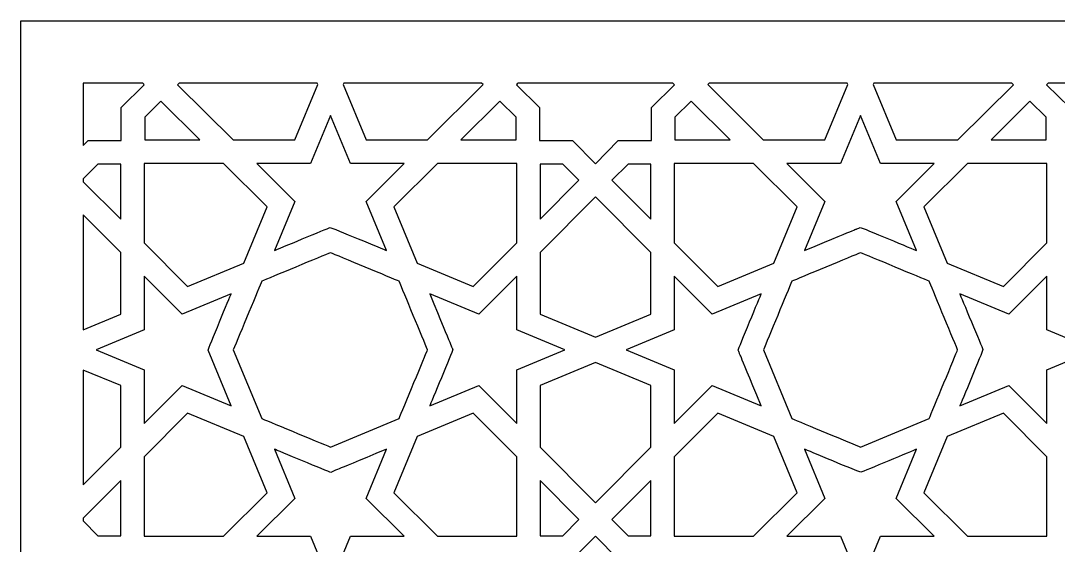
# Model space of a CAD drawing. Header units: millimetres. Extents: x -71 to 71, y -100 to 100.
# Drawn here: x -71.44 to -32.43, y 80.45 to 100.15 of the extents above; entities that cross this region are included whole.
import ezdxf

# ---------------------------------------------------------------- set-up
doc = ezdxf.new("R2010")
doc.units = ezdxf.units.MM
doc.header["$MEASUREMENT"] = 0
doc.layers.add('layer 1', color=7, linetype='Continuous')

msp = doc.modelspace()

# ---------------------------------------------------------------- linework, layer by layer
at = {"layer": 'layer 1', "color": 250}
for points, knots in [([(71.4703, 100.1536), (71.4703, 100.1536), (-71.4375, 100.1536), (-71.4375, 100.1536), (-71.4375, 100.1536), (-71.4375, 100.1536), (-71.4375, -99.8361), (-71.4375, -99.8361), (-71.4375, -99.8361), (-71.4375, -99.8361), (-47.8871, -99.8361), (-47.8871, -99.8361), (-47.8871, -99.8361), (-47.8871, -99.8361), (-47.8871, 29.4887), (-47.8871, 29.4887), (-47.8871, 29.4887), (-47.8871, 38.6786), (-43.8667, 47.1615), (-36.8563, 52.7622), (-36.8563, 52.7622), (-23.6283, 63.3317), (-10.5375, 62.4029), (0.0166, 75.0503), (0.0166, 75.0503), (10.5703, 62.4029), (23.6608, 63.3317), (36.8893, 52.7622), (36.8893, 52.7622), (43.8993, 47.1615), (47.9199, 38.6789), (47.9199, 29.4887), (47.9199, 29.4887), (47.9199, 29.4887), (47.9199, -99.8361), (47.9199, -99.8361), (47.9199, -99.8361), (47.9199, -99.8361), (71.4703, -99.8361), (71.4703, -99.8361), (71.4703, -99.8361), (71.4703, -99.8361), (71.4703, 100.1536), (71.4703, 100.1536)], [0, 0, 0, 0, 0.0833333, 0.0833333, 0.0833333, 0.0833333, 0.1666667, 0.1666667, 0.1666667, 0.1666667, 0.25, 0.25, 0.25, 0.25, 0.3333333, 0.3333333, 0.3333333, 0.3333333, 0.4166667, 0.4166667, 0.4166667, 0.4166667, 0.5, 0.5, 0.5, 0.5, 0.5833333, 0.5833333, 0.5833333, 0.5833333, 0.6666667, 0.6666667, 0.6666667, 0.6666667, 0.75, 0.75, 0.75, 0.75, 0.8333333, 0.8333333, 0.8333333, 0.8333333, 1, 1, 1, 1]), ([(-66.7924, 97.7505), (-66.7924, 97.7505), (-67.6581, 96.894), (-67.6581, 96.894), (-67.6581, 96.894), (-67.6581, 96.894), (-67.6581, 95.6504), (-67.6581, 95.6504), (-67.6581, 95.6504), (-67.6581, 95.6504), (-68.9004, 95.6504), (-68.9004, 95.6504), (-68.9004, 95.6504), (-68.9004, 95.6504), (-69.0857, 95.4634), (-69.0857, 95.4634), (-69.0857, 95.4634), (-69.0857, 95.4634), (-69.0857, 97.8122), (-69.0857, 97.8122), (-69.0857, 97.8122), (-69.0857, 97.8122), (-66.8521, 97.8122), (-66.8521, 97.8122), (-66.8521, 97.8122), (-66.8521, 97.8122), (-66.8146, 97.7755), (-66.8146, 97.7755), (-66.8146, 97.7755), (-66.8146, 97.7755), (-66.8167, 97.7745), (-66.8167, 97.7745), (-66.8167, 97.7745), (-66.8167, 97.7745), (-66.7924, 97.7505), (-66.7924, 97.7505)], [0, 0, 0, 0, 0.1, 0.1, 0.1, 0.1, 0.2, 0.2, 0.2, 0.2, 0.3, 0.3, 0.3, 0.3, 0.4, 0.4, 0.4, 0.4, 0.5, 0.5, 0.5, 0.5, 0.6, 0.6, 0.6, 0.6, 0.7, 0.7, 0.7, 0.7, 0.8, 0.8, 0.8, 0.8, 1, 1, 1, 1]), ([(-61.1334, 95.6733), (-61.1334, 95.6733), (-63.4509, 95.6733), (-63.4509, 95.6733), (-63.4509, 95.6733), (-63.4509, 95.6733), (-65.5405, 97.7523), (-65.5405, 97.7523), (-65.5405, 97.7523), (-65.5405, 97.7523), (-65.4797, 97.8122), (-65.4797, 97.8122), (-65.4797, 97.8122), (-65.4797, 97.8122), (-60.2966, 97.8122), (-60.2966, 97.8122), (-60.2966, 97.8122), (-60.2966, 97.8122), (-60.2719, 97.753), (-60.2719, 97.753), (-60.2719, 97.753), (-60.2719, 97.753), (-61.1334, 95.6733), (-61.1334, 95.6733)], [0, 0, 0, 0, 0.1428571, 0.1428571, 0.1428571, 0.1428571, 0.2857143, 0.2857143, 0.2857143, 0.2857143, 0.4285714, 0.4285714, 0.4285714, 0.4285714, 0.5714286, 0.5714286, 0.5714286, 0.5714286, 0.7142857, 0.7142857, 0.7142857, 0.7142857, 1, 1, 1, 1]), ([(-56.1394, 95.6733), (-56.1394, 95.6733), (-58.4568, 95.6733), (-58.4568, 95.6733), (-58.4568, 95.6733), (-58.4568, 95.6733), (-59.3171, 97.7526), (-59.3171, 97.7526), (-59.3171, 97.7526), (-59.3171, 97.7526), (-59.2924, 97.8122), (-59.2924, 97.8122), (-59.2924, 97.8122), (-59.2924, 97.8122), (-54.1096, 97.8122), (-54.1096, 97.8122), (-54.1096, 97.8122), (-54.1096, 97.8122), (-54.0495, 97.7526), (-54.0495, 97.7526), (-54.0495, 97.7526), (-54.0495, 97.7526), (-56.1394, 95.6733), (-56.1394, 95.6733)], [0, 0, 0, 0, 0.1428571, 0.1428571, 0.1428571, 0.1428571, 0.2857143, 0.2857143, 0.2857143, 0.2857143, 0.4285714, 0.4285714, 0.4285714, 0.4285714, 0.5714286, 0.5714286, 0.5714286, 0.5714286, 0.7142857, 0.7142857, 0.7142857, 0.7142857, 1, 1, 1, 1]), ([(-52.7724, 97.778), (-52.7724, 97.778), (-52.7381, 97.8122), (-52.7381, 97.8122), (-52.7381, 97.8122), (-52.7381, 97.8122), (-46.9214, 97.8122), (-46.9214, 97.8122), (-46.9214, 97.8122), (-46.9214, 97.8122), (-46.8847, 97.7759), (-46.8847, 97.7759), (-46.8847, 97.7759), (-46.8847, 97.7759), (-46.8873, 97.7745), (-46.8873, 97.7745), (-46.8873, 97.7745), (-46.8873, 97.7745), (-46.8629, 97.7505), (-46.8629, 97.7505), (-46.8629, 97.7505), (-46.8629, 97.7505), (-47.7284, 96.894), (-47.7284, 96.894), (-47.7284, 96.894), (-47.7284, 96.894), (-47.7284, 95.6504), (-47.7284, 95.6504), (-47.7284, 95.6504), (-47.7284, 95.6504), (-48.9711, 95.6504), (-48.9711, 95.6504), (-48.9711, 95.6504), (-48.9711, 95.6504), (-49.8297, 94.7822), (-49.8297, 94.7822), (-49.8297, 94.7822), (-49.8297, 94.7822), (-50.6885, 95.6504), (-50.6885, 95.6504), (-50.6885, 95.6504), (-50.6885, 95.6504), (-51.931, 95.6504), (-51.931, 95.6504), (-51.931, 95.6504), (-51.931, 95.6504), (-51.931, 96.894), (-51.931, 96.894), (-51.931, 96.894), (-51.931, 96.894), (-52.798, 97.7516), (-52.798, 97.7516), (-52.798, 97.7516), (-52.798, 97.7516), (-52.7722, 97.778), (-52.7722, 97.778), (-52.7722, 97.778), (-52.7722, 97.778), (-52.7724, 97.778), (-52.7724, 97.778)], [0, 0, 0, 0, 0.0625, 0.0625, 0.0625, 0.0625, 0.125, 0.125, 0.125, 0.125, 0.1875, 0.1875, 0.1875, 0.1875, 0.25, 0.25, 0.25, 0.25, 0.3125, 0.3125, 0.3125, 0.3125, 0.375, 0.375, 0.375, 0.375, 0.4375, 0.4375, 0.4375, 0.4375, 0.5, 0.5, 0.5, 0.5, 0.5625, 0.5625, 0.5625, 0.5625, 0.625, 0.625, 0.625, 0.625, 0.6875, 0.6875, 0.6875, 0.6875, 0.75, 0.75, 0.75, 0.75, 0.8125, 0.8125, 0.8125, 0.8125, 0.875, 0.875, 0.875, 0.875, 1, 1, 1, 1]), ([(-41.2025, 95.6733), (-41.2025, 95.6733), (-43.5201, 95.6733), (-43.5201, 95.6733), (-43.5201, 95.6733), (-43.5201, 95.6733), (-45.61, 97.7526), (-45.61, 97.7526), (-45.61, 97.7526), (-45.61, 97.7526), (-45.55, 97.8122), (-45.55, 97.8122), (-45.55, 97.8122), (-45.55, 97.8122), (-40.367, 97.8122), (-40.367, 97.8122), (-40.367, 97.8122), (-40.367, 97.8122), (-40.3422, 97.7526), (-40.3422, 97.7526), (-40.3422, 97.7526), (-40.3422, 97.7526), (-41.2025, 95.6733), (-41.2025, 95.6733)], [0, 0, 0, 0, 0.1428571, 0.1428571, 0.1428571, 0.1428571, 0.2857143, 0.2857143, 0.2857143, 0.2857143, 0.4285714, 0.4285714, 0.4285714, 0.4285714, 0.5714286, 0.5714286, 0.5714286, 0.5714286, 0.7142857, 0.7142857, 0.7142857, 0.7142857, 1, 1, 1, 1]), ([(-36.2087, 95.6733), (-36.2087, 95.6733), (-38.5261, 95.6733), (-38.5261, 95.6733), (-38.5261, 95.6733), (-38.5261, 95.6733), (-39.3876, 97.753), (-39.3876, 97.753), (-39.3876, 97.753), (-39.3876, 97.753), (-39.363, 97.8122), (-39.363, 97.8122), (-39.363, 97.8122), (-39.363, 97.8122), (-34.1799, 97.8122), (-34.1799, 97.8122), (-34.1799, 97.8122), (-34.1799, 97.8122), (-34.1189, 97.7523), (-34.1189, 97.7523), (-34.1189, 97.7523), (-34.1189, 97.7523), (-36.2087, 95.6733), (-36.2087, 95.6733)], [0, 0, 0, 0, 0.1428571, 0.1428571, 0.1428571, 0.1428571, 0.2857143, 0.2857143, 0.2857143, 0.2857143, 0.4285714, 0.4285714, 0.4285714, 0.4285714, 0.5714286, 0.5714286, 0.5714286, 0.5714286, 0.7142857, 0.7142857, 0.7142857, 0.7142857, 1, 1, 1, 1]), ([(-26.9321, 97.7505), (-26.9321, 97.7505), (-27.7978, 96.894), (-27.7978, 96.894), (-27.7978, 96.894), (-27.7978, 96.894), (-27.7978, 95.6504), (-27.7978, 95.6504), (-27.7978, 95.6504), (-27.7978, 95.6504), (-29.0414, 95.6504), (-29.0414, 95.6504), (-29.0414, 95.6504), (-29.0414, 95.6504), (-29.8997, 94.7826), (-29.8997, 94.7826), (-29.8997, 94.7826), (-29.8997, 94.7826), (-30.759, 95.6504), (-30.759, 95.6504), (-30.759, 95.6504), (-30.759, 95.6504), (-32.0015, 95.6504), (-32.0015, 95.6504), (-32.0015, 95.6504), (-32.0015, 95.6504), (-32.0015, 96.894), (-32.0015, 96.894), (-32.0015, 96.894), (-32.0015, 96.894), (-32.8683, 97.7516), (-32.8683, 97.7516), (-32.8683, 97.7516), (-32.8683, 97.7516), (-32.8076, 97.8122), (-32.8076, 97.8122), (-32.8076, 97.8122), (-32.8076, 97.8122), (-26.9917, 97.8122), (-26.9917, 97.8122), (-26.9917, 97.8122), (-26.9917, 97.8122), (-26.9543, 97.7755), (-26.9543, 97.7755), (-26.9543, 97.7755), (-26.9543, 97.7755), (-26.9565, 97.7745), (-26.9565, 97.7745), (-26.9565, 97.7745), (-26.9565, 97.7745), (-26.9321, 97.7505), (-26.9321, 97.7505)], [0, 0, 0, 0, 0.0714286, 0.0714286, 0.0714286, 0.0714286, 0.1428571, 0.1428571, 0.1428571, 0.1428571, 0.2142857, 0.2142857, 0.2142857, 0.2142857, 0.2857143, 0.2857143, 0.2857143, 0.2857143, 0.3571429, 0.3571429, 0.3571429, 0.3571429, 0.4285714, 0.4285714, 0.4285714, 0.4285714, 0.5, 0.5, 0.5, 0.5, 0.5714286, 0.5714286, 0.5714286, 0.5714286, 0.6428571, 0.6428571, 0.6428571, 0.6428571, 0.7142857, 0.7142857, 0.7142857, 0.7142857, 0.7857143, 0.7857143, 0.7857143, 0.7857143, 0.8571429, 0.8571429, 0.8571429, 0.8571429, 1, 1, 1, 1]), ([(-66.777, 95.6733), (-66.777, 95.6733), (-66.777, 96.5264), (-66.777, 96.5264), (-66.777, 96.5264), (-66.777, 96.5264), (-66.1659, 97.131), (-66.1659, 97.131), (-66.1659, 97.131), (-66.1659, 97.131), (-64.7008, 95.6733), (-64.7008, 95.6733), (-64.7008, 95.6733), (-64.7008, 95.6733), (-66.777, 95.6733), (-66.777, 95.6733)], [0, 0, 0, 0, 0.2, 0.2, 0.2, 0.2, 0.4, 0.4, 0.4, 0.4, 0.6, 0.6, 0.6, 0.6, 1, 1, 1, 1]), ([(-54.8893, 95.6733), (-54.8893, 95.6733), (-53.4231, 97.131), (-53.4231, 97.131), (-53.4231, 97.131), (-53.4231, 97.131), (-52.8132, 96.5264), (-52.8132, 96.5264), (-52.8132, 96.5264), (-52.8132, 96.5264), (-52.8132, 95.6733), (-52.8132, 95.6733), (-52.8132, 95.6733), (-52.8132, 95.6733), (-54.8893, 95.6733), (-54.8893, 95.6733)], [0, 0, 0, 0, 0.2, 0.2, 0.2, 0.2, 0.4, 0.4, 0.4, 0.4, 0.6, 0.6, 0.6, 0.6, 1, 1, 1, 1]), ([(-46.8464, 95.6733), (-46.8464, 95.6733), (-46.8464, 96.5264), (-46.8464, 96.5264), (-46.8464, 96.5264), (-46.8464, 96.5264), (-46.2364, 97.131), (-46.2364, 97.131), (-46.2364, 97.131), (-46.2364, 97.131), (-44.7703, 95.6733), (-44.7703, 95.6733), (-44.7703, 95.6733), (-44.7703, 95.6733), (-46.8464, 95.6733), (-46.8464, 95.6733)], [0, 0, 0, 0, 0.2, 0.2, 0.2, 0.2, 0.4, 0.4, 0.4, 0.4, 0.6, 0.6, 0.6, 0.6, 1, 1, 1, 1]), ([(-34.9585, 95.6733), (-34.9585, 95.6733), (-33.4934, 97.131), (-33.4934, 97.131), (-33.4934, 97.131), (-33.4934, 97.131), (-32.8824, 96.5264), (-32.8824, 96.5264), (-32.8824, 96.5264), (-32.8824, 96.5264), (-32.8824, 95.6733), (-32.8824, 95.6733), (-32.8824, 95.6733), (-32.8824, 95.6733), (-34.9585, 95.6733), (-34.9585, 95.6733)], [0, 0, 0, 0, 0.2, 0.2, 0.2, 0.2, 0.4, 0.4, 0.4, 0.4, 0.6, 0.6, 0.6, 0.6, 1, 1, 1, 1]), ([(-58.4561, 93.3665), (-58.4561, 93.3665), (-57.6898, 91.5201), (-57.6898, 91.5201), (-57.6898, 91.5201), (-57.7613, 91.5497), (-59.7331, 92.3735), (-59.8095, 92.3869), (-59.8095, 92.3869), (-59.8921, 92.3516), (-61.8137, 91.5561), (-61.9004, 91.5201), (-61.9004, 91.5201), (-61.9004, 91.5201), (-61.1341, 93.3665), (-61.1341, 93.3665), (-61.1341, 93.3665), (-61.1341, 93.3665), (-62.5654, 94.791), (-62.5654, 94.791), (-62.5654, 94.791), (-62.5654, 94.791), (-60.5434, 94.791), (-60.5434, 94.791), (-60.5434, 94.791), (-60.5434, 94.791), (-59.795, 96.5997), (-59.795, 96.5997), (-59.795, 96.5997), (-59.795, 96.5997), (-59.0456, 94.791), (-59.0456, 94.791), (-59.0456, 94.791), (-59.0456, 94.791), (-57.0247, 94.791), (-57.0247, 94.791), (-57.0247, 94.791), (-57.0247, 94.791), (-58.4561, 93.3665), (-58.4561, 93.3665)], [0, 0, 0, 0, 0.0909091, 0.0909091, 0.0909091, 0.0909091, 0.1818182, 0.1818182, 0.1818182, 0.1818182, 0.2727273, 0.2727273, 0.2727273, 0.2727273, 0.3636364, 0.3636364, 0.3636364, 0.3636364, 0.4545455, 0.4545455, 0.4545455, 0.4545455, 0.5454545, 0.5454545, 0.5454545, 0.5454545, 0.6363636, 0.6363636, 0.6363636, 0.6363636, 0.7272727, 0.7272727, 0.7272727, 0.7272727, 0.8181818, 0.8181818, 0.8181818, 0.8181818, 1, 1, 1, 1]), ([(-38.5253, 93.3665), (-38.5253, 93.3665), (-37.7592, 91.5201), (-37.7592, 91.5201), (-37.7592, 91.5201), (-37.8267, 91.5483), (-39.8022, 92.371), (-39.8727, 92.3893), (-39.8727, 92.3893), (-40.2271, 92.2415), (-39.6389, 92.4864), (-41.9695, 91.5204), (-41.9695, 91.5204), (-41.9695, 91.5204), (-41.2035, 93.3665), (-41.2035, 93.3665), (-41.2035, 93.3665), (-41.2035, 93.3665), (-42.6347, 94.791), (-42.6347, 94.791), (-42.6347, 94.791), (-42.6347, 94.791), (-40.6138, 94.791), (-40.6138, 94.791), (-40.6138, 94.791), (-40.6138, 94.791), (-39.8643, 96.5997), (-39.8643, 96.5997), (-39.8643, 96.5997), (-39.8643, 96.5997), (-39.1162, 94.791), (-39.1162, 94.791), (-39.1162, 94.791), (-39.1162, 94.791), (-37.0942, 94.791), (-37.0942, 94.791), (-37.0942, 94.791), (-37.0942, 94.791), (-38.5253, 93.3665), (-38.5253, 93.3665)], [0, 0, 0, 0, 0.0909091, 0.0909091, 0.0909091, 0.0909091, 0.1818182, 0.1818182, 0.1818182, 0.1818182, 0.2727273, 0.2727273, 0.2727273, 0.2727273, 0.3636364, 0.3636364, 0.3636364, 0.3636364, 0.4545455, 0.4545455, 0.4545455, 0.4545455, 0.5454545, 0.5454545, 0.5454545, 0.5454545, 0.6363636, 0.6363636, 0.6363636, 0.6363636, 0.7272727, 0.7272727, 0.7272727, 0.7272727, 0.8181818, 0.8181818, 0.8181818, 0.8181818, 1, 1, 1, 1]), ([(-63.0524, 91.0435), (-63.0524, 91.0435), (-65.1666, 90.1661), (-65.1666, 90.1661), (-65.1666, 90.1661), (-65.1666, 90.1661), (-66.7988, 91.8065), (-66.7988, 91.8065), (-66.7988, 91.8065), (-66.7988, 91.8065), (-66.7988, 94.791), (-66.7988, 94.791), (-66.7988, 94.791), (-66.7988, 94.791), (-63.8142, 94.791), (-63.8142, 94.791), (-63.8142, 94.791), (-63.8142, 94.791), (-62.174, 93.1591), (-62.174, 93.1591), (-62.174, 93.1591), (-62.174, 93.1591), (-63.0524, 91.0435), (-63.0524, 91.0435)], [0, 0, 0, 0, 0.1428571, 0.1428571, 0.1428571, 0.1428571, 0.2857143, 0.2857143, 0.2857143, 0.2857143, 0.4285714, 0.4285714, 0.4285714, 0.4285714, 0.5714286, 0.5714286, 0.5714286, 0.5714286, 0.7142857, 0.7142857, 0.7142857, 0.7142857, 1, 1, 1, 1]), ([(-52.7902, 91.8065), (-52.7902, 91.8065), (-54.4236, 90.1661), (-54.4236, 90.1661), (-54.4236, 90.1661), (-54.4236, 90.1661), (-56.5391, 91.0431), (-56.5391, 91.0431), (-56.5391, 91.0431), (-56.5391, 91.0431), (-57.415, 93.1591), (-57.415, 93.1591), (-57.415, 93.1591), (-57.415, 93.1591), (-55.7749, 94.791), (-55.7749, 94.791), (-55.7749, 94.791), (-55.7749, 94.791), (-52.7902, 94.791), (-52.7902, 94.791), (-52.7902, 94.791), (-52.7902, 94.791), (-52.7902, 91.8065), (-52.7902, 91.8065)], [0, 0, 0, 0, 0.1428571, 0.1428571, 0.1428571, 0.1428571, 0.2857143, 0.2857143, 0.2857143, 0.2857143, 0.4285714, 0.4285714, 0.4285714, 0.4285714, 0.5714286, 0.5714286, 0.5714286, 0.5714286, 0.7142857, 0.7142857, 0.7142857, 0.7142857, 1, 1, 1, 1]), ([(-43.1216, 91.0435), (-43.1216, 91.0435), (-45.2359, 90.1661), (-45.2359, 90.1661), (-45.2359, 90.1661), (-45.2359, 90.1661), (-46.8691, 91.8065), (-46.8691, 91.8065), (-46.8691, 91.8065), (-46.8691, 91.8065), (-46.8691, 94.791), (-46.8691, 94.791), (-46.8691, 94.791), (-46.8691, 94.791), (-43.8846, 94.791), (-43.8846, 94.791), (-43.8846, 94.791), (-43.8846, 94.791), (-42.2443, 93.1591), (-42.2443, 93.1591), (-42.2443, 93.1591), (-42.2443, 93.1591), (-43.1216, 91.0435), (-43.1216, 91.0435)], [0, 0, 0, 0, 0.1428571, 0.1428571, 0.1428571, 0.1428571, 0.2857143, 0.2857143, 0.2857143, 0.2857143, 0.4285714, 0.4285714, 0.4285714, 0.4285714, 0.5714286, 0.5714286, 0.5714286, 0.5714286, 0.7142857, 0.7142857, 0.7142857, 0.7142857, 1, 1, 1, 1]), ([(-32.8609, 91.8065), (-32.8609, 91.8065), (-34.4928, 90.1661), (-34.4928, 90.1661), (-34.4928, 90.1661), (-34.4928, 90.1661), (-36.6084, 91.0435), (-36.6084, 91.0435), (-36.6084, 91.0435), (-36.6084, 91.0435), (-37.4855, 93.1591), (-37.4855, 93.1591), (-37.4855, 93.1591), (-37.4855, 93.1591), (-35.8454, 94.791), (-35.8454, 94.791), (-35.8454, 94.791), (-35.8454, 94.791), (-32.8609, 94.791), (-32.8609, 94.791), (-32.8609, 94.791), (-32.8609, 94.791), (-32.8609, 91.8065), (-32.8609, 91.8065)], [0, 0, 0, 0, 0.1428571, 0.1428571, 0.1428571, 0.1428571, 0.2857143, 0.2857143, 0.2857143, 0.2857143, 0.4285714, 0.4285714, 0.4285714, 0.4285714, 0.5714286, 0.5714286, 0.5714286, 0.5714286, 0.7142857, 0.7142857, 0.7142857, 0.7142857, 1, 1, 1, 1]), ([(-67.6797, 94.7695), (-67.6797, 94.7695), (-67.6797, 92.6931), (-67.6797, 92.6931), (-67.6797, 92.6931), (-67.6797, 92.6931), (-69.0857, 94.1056), (-69.0857, 94.1056), (-69.0857, 94.1056), (-69.0857, 94.1056), (-69.0857, 94.2118), (-69.0857, 94.2118), (-69.0857, 94.2118), (-69.0857, 94.2118), (-68.534, 94.7695), (-68.534, 94.7695), (-68.534, 94.7695), (-68.534, 94.7695), (-67.6797, 94.7695), (-67.6797, 94.7695)], [0, 0, 0, 0, 0.1666667, 0.1666667, 0.1666667, 0.1666667, 0.3333333, 0.3333333, 0.3333333, 0.3333333, 0.5, 0.5, 0.5, 0.5, 0.6666667, 0.6666667, 0.6666667, 0.6666667, 1, 1, 1, 1]), ([(-51.9092, 92.6931), (-51.9092, 92.6931), (-51.9092, 94.7695), (-51.9092, 94.7695), (-51.9092, 94.7695), (-51.9092, 94.7695), (-51.0563, 94.7695), (-51.0563, 94.7695), (-51.0563, 94.7695), (-51.0563, 94.7695), (-50.4504, 94.1582), (-50.4504, 94.1582), (-50.4504, 94.1582), (-50.4504, 94.1582), (-51.9092, 92.6931), (-51.9092, 92.6931)], [0, 0, 0, 0, 0.2, 0.2, 0.2, 0.2, 0.4, 0.4, 0.4, 0.4, 0.6, 0.6, 0.6, 0.6, 1, 1, 1, 1]), ([(-47.7501, 94.7695), (-47.7501, 94.7695), (-47.7501, 92.6931), (-47.7501, 92.6931), (-47.7501, 92.6931), (-47.7501, 92.6931), (-49.2089, 94.1582), (-49.2089, 94.1582), (-49.2089, 94.1582), (-49.2089, 94.1582), (-48.6033, 94.7695), (-48.6033, 94.7695), (-48.6033, 94.7695), (-48.6033, 94.7695), (-47.7501, 94.7695), (-47.7501, 94.7695)], [0, 0, 0, 0, 0.2, 0.2, 0.2, 0.2, 0.4, 0.4, 0.4, 0.4, 0.6, 0.6, 0.6, 0.6, 1, 1, 1, 1]), ([(-47.7501, 89.1254), (-47.7501, 89.1254), (-49.8297, 88.2643), (-49.8297, 88.2643), (-49.8297, 88.2643), (-49.8297, 88.2643), (-51.9092, 89.1254), (-51.9092, 89.1254), (-51.9092, 89.1254), (-51.9092, 89.1254), (-51.9092, 91.4432), (-51.9092, 91.4432), (-51.9092, 91.4432), (-51.9092, 91.4432), (-49.8297, 93.533), (-49.8297, 93.533), (-49.8297, 93.533), (-49.8297, 93.533), (-47.7501, 91.4432), (-47.7501, 91.4432), (-47.7501, 91.4432), (-47.7501, 91.4432), (-47.7501, 89.1254), (-47.7501, 89.1254)], [0, 0, 0, 0, 0.1428571, 0.1428571, 0.1428571, 0.1428571, 0.2857143, 0.2857143, 0.2857143, 0.2857143, 0.4285714, 0.4285714, 0.4285714, 0.4285714, 0.5714286, 0.5714286, 0.5714286, 0.5714286, 0.7142857, 0.7142857, 0.7142857, 0.7142857, 1, 1, 1, 1]), ([(-69.0857, 88.5437), (-69.0857, 88.5437), (-69.0857, 92.8557), (-69.0857, 92.8557), (-69.0857, 92.8557), (-69.0857, 92.8557), (-67.6797, 91.4432), (-67.6797, 91.4432), (-67.6797, 91.4432), (-67.6797, 91.4432), (-67.6797, 89.1254), (-67.6797, 89.1254), (-67.6797, 89.1254), (-67.6797, 89.1254), (-69.0857, 88.5437), (-69.0857, 88.5437)], [0, 0, 0, 0, 0.2, 0.2, 0.2, 0.2, 0.4, 0.4, 0.4, 0.4, 0.6, 0.6, 0.6, 0.6, 1, 1, 1, 1]), ([(-57.2149, 85.2054), (-57.2149, 85.2054), (-59.795, 84.1357), (-59.795, 84.1357), (-59.795, 84.1357), (-60.2055, 84.3061), (-62.3395, 85.1913), (-62.3755, 85.2061), (-62.3755, 85.2061), (-62.3755, 85.2061), (-63.4456, 87.7874), (-63.4456, 87.7874), (-63.4456, 87.7874), (-63.2281, 88.3137), (-62.4567, 90.169), (-62.3781, 90.3665), (-62.3781, 90.3665), (-62.1076, 90.4801), (-60.0776, 91.3211), (-59.7949, 91.4379), (-59.7949, 91.4379), (-59.5089, 91.3201), (-57.4674, 90.4738), (-57.208, 90.3655), (-57.208, 90.3655), (-57.0589, 89.9855), (-56.3094, 88.1796), (-56.1407, 87.7944), (-56.1407, 87.7944), (-56.215, 87.6159), (-57.0772, 85.5335), (-57.2149, 85.2054)], [0, 0, 0, 0, 0.1111111, 0.1111111, 0.1111111, 0.1111111, 0.2222222, 0.2222222, 0.2222222, 0.2222222, 0.3333333, 0.3333333, 0.3333333, 0.3333333, 0.4444444, 0.4444444, 0.4444444, 0.4444444, 0.5555556, 0.5555556, 0.5555556, 0.5555556, 0.6666667, 0.6666667, 0.6666667, 0.6666667, 0.7777778, 0.7777778, 0.7777778, 0.7777778, 1, 1, 1, 1]), ([(-37.2852, 85.2054), (-37.2852, 85.2054), (-39.8643, 84.1357), (-39.8643, 84.1357), (-39.8643, 84.1357), (-40.1454, 84.2522), (-42.1146, 85.0692), (-42.446, 85.2061), (-42.446, 85.2061), (-42.446, 85.2061), (-43.5187, 87.7944), (-43.5187, 87.7944), (-43.5187, 87.7944), (-43.35, 88.1796), (-42.6007, 89.9855), (-42.4514, 90.3655), (-42.4514, 90.3655), (-42.1921, 90.4738), (-40.15, 91.3204), (-39.8646, 91.4379), (-39.8646, 91.4379), (-39.5817, 91.3211), (-37.5517, 90.4801), (-37.2812, 90.3665), (-37.2812, 90.3665), (-37.2027, 90.1686), (-36.4381, 88.3299), (-36.214, 87.7874), (-36.214, 87.7874), (-36.2883, 87.6092), (-37.151, 85.5257), (-37.2852, 85.2054)], [0, 0, 0, 0, 0.1111111, 0.1111111, 0.1111111, 0.1111111, 0.2222222, 0.2222222, 0.2222222, 0.2222222, 0.3333333, 0.3333333, 0.3333333, 0.3333333, 0.4444444, 0.4444444, 0.4444444, 0.4444444, 0.5555556, 0.5555556, 0.5555556, 0.5555556, 0.6666667, 0.6666667, 0.6666667, 0.6666667, 0.7777778, 0.7777778, 0.7777778, 0.7777778, 1, 1, 1, 1]), ([(-68.6074, 87.7874), (-68.6074, 87.7874), (-66.7988, 88.5356), (-66.7988, 88.5356), (-66.7988, 88.5356), (-66.7988, 88.5356), (-66.7988, 90.5577), (-66.7988, 90.5577), (-66.7988, 90.5577), (-66.7988, 90.5577), (-65.3743, 89.1261), (-65.3743, 89.1261), (-65.3743, 89.1261), (-65.3743, 89.1261), (-63.5269, 89.8927), (-63.5269, 89.8927), (-63.5269, 89.8927), (-63.5547, 89.8253), (-64.3795, 87.8487), (-64.3968, 87.7785), (-64.3968, 87.7785), (-64.3968, 87.7785), (-63.5269, 85.6823), (-63.5269, 85.6823), (-63.5269, 85.6823), (-63.5269, 85.6823), (-65.3743, 86.4486), (-65.3743, 86.4486), (-65.3743, 86.4486), (-65.3743, 86.4486), (-66.7988, 85.017), (-66.7988, 85.017), (-66.7988, 85.017), (-66.7988, 85.017), (-66.7988, 87.0377), (-66.7988, 87.0377), (-66.7988, 87.0377), (-66.7988, 87.0377), (-68.6074, 87.7874), (-68.6074, 87.7874)], [0, 0, 0, 0, 0.0909091, 0.0909091, 0.0909091, 0.0909091, 0.1818182, 0.1818182, 0.1818182, 0.1818182, 0.2727273, 0.2727273, 0.2727273, 0.2727273, 0.3636364, 0.3636364, 0.3636364, 0.3636364, 0.4545455, 0.4545455, 0.4545455, 0.4545455, 0.5454545, 0.5454545, 0.5454545, 0.5454545, 0.6363636, 0.6363636, 0.6363636, 0.6363636, 0.7272727, 0.7272727, 0.7272727, 0.7272727, 0.8181818, 0.8181818, 0.8181818, 0.8181818, 1, 1, 1, 1]), ([(-50.9816, 87.7874), (-50.9816, 87.7874), (-52.7902, 87.0377), (-52.7902, 87.0377), (-52.7902, 87.0377), (-52.7902, 87.0377), (-52.7902, 85.017), (-52.7902, 85.017), (-52.7902, 85.017), (-52.7902, 85.017), (-54.2148, 86.4486), (-54.2148, 86.4486), (-54.2148, 86.4486), (-54.2148, 86.4486), (-56.0622, 85.6823), (-56.0622, 85.6823), (-56.0622, 85.6823), (-56.0291, 85.7617), (-55.2103, 87.7171), (-55.1958, 87.8022), (-55.1958, 87.8022), (-55.2422, 87.9119), (-55.1687, 87.7351), (-56.0623, 89.8927), (-56.0623, 89.8927), (-56.0623, 89.8927), (-54.2148, 89.1261), (-54.2148, 89.1261), (-54.2148, 89.1261), (-54.2148, 89.1261), (-52.7902, 90.5577), (-52.7902, 90.5577), (-52.7902, 90.5577), (-52.7902, 90.5577), (-52.7902, 88.5356), (-52.7902, 88.5356), (-52.7902, 88.5356), (-52.7902, 88.5356), (-50.9816, 87.7874), (-50.9816, 87.7874)], [0, 0, 0, 0, 0.0909091, 0.0909091, 0.0909091, 0.0909091, 0.1818182, 0.1818182, 0.1818182, 0.1818182, 0.2727273, 0.2727273, 0.2727273, 0.2727273, 0.3636364, 0.3636364, 0.3636364, 0.3636364, 0.4545455, 0.4545455, 0.4545455, 0.4545455, 0.5454545, 0.5454545, 0.5454545, 0.5454545, 0.6363636, 0.6363636, 0.6363636, 0.6363636, 0.7272727, 0.7272727, 0.7272727, 0.7272727, 0.8181818, 0.8181818, 0.8181818, 0.8181818, 1, 1, 1, 1]), ([(-44.4664, 87.7792), (-44.329, 87.4497), (-44.5699, 88.029), (-43.5974, 85.6823), (-43.5974, 85.6823), (-43.5974, 85.6823), (-45.4447, 86.4486), (-45.4447, 86.4486), (-45.4447, 86.4486), (-45.4447, 86.4486), (-46.8691, 85.017), (-46.8691, 85.017), (-46.8691, 85.017), (-46.8691, 85.017), (-46.8691, 87.0377), (-46.8691, 87.0377), (-46.8691, 87.0377), (-46.8691, 87.0377), (-48.678, 87.7874), (-48.678, 87.7874), (-48.678, 87.7874), (-48.678, 87.7874), (-46.8691, 88.5356), (-46.8691, 88.5356), (-46.8691, 88.5356), (-46.8691, 88.5356), (-46.8691, 90.5577), (-46.8691, 90.5577), (-46.8691, 90.5577), (-46.8691, 90.5577), (-45.4447, 89.1261), (-45.4447, 89.1261), (-45.4447, 89.1261), (-45.4447, 89.1261), (-43.5971, 89.8927), (-43.5971, 89.8927), (-43.5971, 89.8927), (-43.6246, 89.8268), (-44.4483, 87.8484), (-44.4664, 87.7792)], [0, 0, 0, 0, 0.0909091, 0.0909091, 0.0909091, 0.0909091, 0.1818182, 0.1818182, 0.1818182, 0.1818182, 0.2727273, 0.2727273, 0.2727273, 0.2727273, 0.3636364, 0.3636364, 0.3636364, 0.3636364, 0.4545455, 0.4545455, 0.4545455, 0.4545455, 0.5454545, 0.5454545, 0.5454545, 0.5454545, 0.6363636, 0.6363636, 0.6363636, 0.6363636, 0.7272727, 0.7272727, 0.7272727, 0.7272727, 0.8181818, 0.8181818, 0.8181818, 0.8181818, 1, 1, 1, 1]), ([(-31.0519, 87.7874), (-31.0519, 87.7874), (-32.8609, 87.0377), (-32.8609, 87.0377), (-32.8609, 87.0377), (-32.8609, 87.0377), (-32.8609, 85.017), (-32.8609, 85.017), (-32.8609, 85.017), (-32.8609, 85.017), (-34.2854, 86.4486), (-34.2854, 86.4486), (-34.2854, 86.4486), (-34.2854, 86.4486), (-36.1326, 85.6823), (-36.1326, 85.6823), (-36.1326, 85.6823), (-36.0987, 85.7635), (-35.2795, 87.7164), (-35.2654, 87.8025), (-35.2654, 87.8025), (-35.2933, 87.8681), (-36.1029, 89.8211), (-36.1326, 89.8927), (-36.1326, 89.8927), (-36.1326, 89.8927), (-34.2854, 89.1261), (-34.2854, 89.1261), (-34.2854, 89.1261), (-34.2854, 89.1261), (-32.8609, 90.5577), (-32.8609, 90.5577), (-32.8609, 90.5577), (-32.8609, 90.5577), (-32.8609, 88.5356), (-32.8609, 88.5356), (-32.8609, 88.5356), (-32.8609, 88.5356), (-31.0519, 87.7874), (-31.0519, 87.7874)], [0, 0, 0, 0, 0.0909091, 0.0909091, 0.0909091, 0.0909091, 0.1818182, 0.1818182, 0.1818182, 0.1818182, 0.2727273, 0.2727273, 0.2727273, 0.2727273, 0.3636364, 0.3636364, 0.3636364, 0.3636364, 0.4545455, 0.4545455, 0.4545455, 0.4545455, 0.5454545, 0.5454545, 0.5454545, 0.5454545, 0.6363636, 0.6363636, 0.6363636, 0.6363636, 0.7272727, 0.7272727, 0.7272727, 0.7272727, 0.8181818, 0.8181818, 0.8181818, 0.8181818, 1, 1, 1, 1]), ([(-69.0857, 82.7183), (-69.0857, 82.7183), (-69.0857, 87.031), (-69.0857, 87.031), (-69.0857, 87.031), (-69.0857, 87.031), (-67.6797, 86.4493), (-67.6797, 86.4493), (-67.6797, 86.4493), (-67.6797, 86.4493), (-67.6797, 84.1315), (-67.6797, 84.1315), (-67.6797, 84.1315), (-67.6797, 84.1315), (-69.0857, 82.7183), (-69.0857, 82.7183)], [0, 0, 0, 0, 0.2, 0.2, 0.2, 0.2, 0.4, 0.4, 0.4, 0.4, 0.6, 0.6, 0.6, 0.6, 1, 1, 1, 1]), ([(-47.7501, 84.1319), (-47.7501, 84.1319), (-49.8297, 82.0417), (-49.8297, 82.0417), (-49.8297, 82.0417), (-49.8297, 82.0417), (-51.9092, 84.1319), (-51.9092, 84.1319), (-51.9092, 84.1319), (-51.9092, 84.1319), (-51.9092, 86.4493), (-51.9092, 86.4493), (-51.9092, 86.4493), (-51.9092, 86.4493), (-49.8297, 87.3107), (-49.8297, 87.3107), (-49.8297, 87.3107), (-49.8297, 87.3107), (-47.7501, 86.4493), (-47.7501, 86.4493), (-47.7501, 86.4493), (-47.7501, 86.4493), (-47.7501, 84.1319), (-47.7501, 84.1319)], [0, 0, 0, 0, 0.1428571, 0.1428571, 0.1428571, 0.1428571, 0.2857143, 0.2857143, 0.2857143, 0.2857143, 0.4285714, 0.4285714, 0.4285714, 0.4285714, 0.5714286, 0.5714286, 0.5714286, 0.5714286, 0.7142857, 0.7142857, 0.7142857, 0.7142857, 1, 1, 1, 1]), ([(-63.0514, 84.5312), (-63.0514, 84.5312), (-62.174, 82.416), (-62.174, 82.416), (-62.174, 82.416), (-62.174, 82.416), (-63.8142, 80.7826), (-63.8142, 80.7826), (-63.8142, 80.7826), (-63.8142, 80.7826), (-66.7988, 80.7826), (-66.7988, 80.7826), (-66.7988, 80.7826), (-66.7988, 80.7826), (-66.7988, 83.7685), (-66.7988, 83.7685), (-66.7988, 83.7685), (-66.7988, 83.7685), (-65.1666, 85.4086), (-65.1666, 85.4086), (-65.1666, 85.4086), (-65.1666, 85.4086), (-63.0514, 84.5312), (-63.0514, 84.5312)], [0, 0, 0, 0, 0.1428571, 0.1428571, 0.1428571, 0.1428571, 0.2857143, 0.2857143, 0.2857143, 0.2857143, 0.4285714, 0.4285714, 0.4285714, 0.4285714, 0.5714286, 0.5714286, 0.5714286, 0.5714286, 0.7142857, 0.7142857, 0.7142857, 0.7142857, 1, 1, 1, 1]), ([(-56.5373, 84.5316), (-56.5373, 84.5316), (-54.4236, 85.4086), (-54.4236, 85.4086), (-54.4236, 85.4086), (-54.4236, 85.4086), (-52.7902, 83.7685), (-52.7902, 83.7685), (-52.7902, 83.7685), (-52.7902, 83.7685), (-52.7902, 80.7826), (-52.7902, 80.7826), (-52.7902, 80.7826), (-52.7902, 80.7826), (-55.7749, 80.7826), (-55.7749, 80.7826), (-55.7749, 80.7826), (-55.7749, 80.7826), (-57.415, 82.416), (-57.415, 82.416), (-57.415, 82.416), (-57.415, 82.416), (-56.5373, 84.5316), (-56.5373, 84.5316)], [0, 0, 0, 0, 0.1428571, 0.1428571, 0.1428571, 0.1428571, 0.2857143, 0.2857143, 0.2857143, 0.2857143, 0.4285714, 0.4285714, 0.4285714, 0.4285714, 0.5714286, 0.5714286, 0.5714286, 0.5714286, 0.7142857, 0.7142857, 0.7142857, 0.7142857, 1, 1, 1, 1]), ([(-43.122, 84.5316), (-43.122, 84.5316), (-42.2443, 82.416), (-42.2443, 82.416), (-42.2443, 82.416), (-42.2443, 82.416), (-43.8847, 80.7826), (-43.8847, 80.7826), (-43.8847, 80.7826), (-43.8847, 80.7826), (-46.8691, 80.7826), (-46.8691, 80.7826), (-46.8691, 80.7826), (-46.8691, 80.7826), (-46.8691, 83.7685), (-46.8691, 83.7685), (-46.8691, 83.7685), (-46.8691, 83.7685), (-45.2359, 85.4086), (-45.2359, 85.4086), (-45.2359, 85.4086), (-45.2359, 85.4086), (-43.122, 84.5316), (-43.122, 84.5316)], [0, 0, 0, 0, 0.1428571, 0.1428571, 0.1428571, 0.1428571, 0.2857143, 0.2857143, 0.2857143, 0.2857143, 0.4285714, 0.4285714, 0.4285714, 0.4285714, 0.5714286, 0.5714286, 0.5714286, 0.5714286, 0.7142857, 0.7142857, 0.7142857, 0.7142857, 1, 1, 1, 1]), ([(-36.608, 84.5312), (-36.608, 84.5312), (-34.4928, 85.4086), (-34.4928, 85.4086), (-34.4928, 85.4086), (-34.4928, 85.4086), (-32.8609, 83.7685), (-32.8609, 83.7685), (-32.8609, 83.7685), (-32.8609, 83.7685), (-32.8609, 80.7826), (-32.8609, 80.7826), (-32.8609, 80.7826), (-32.8609, 80.7826), (-35.8454, 80.7826), (-35.8454, 80.7826), (-35.8454, 80.7826), (-35.8454, 80.7826), (-37.4855, 82.416), (-37.4855, 82.416), (-37.4855, 82.416), (-37.4855, 82.416), (-36.608, 84.5312), (-36.608, 84.5312)], [0, 0, 0, 0, 0.1428571, 0.1428571, 0.1428571, 0.1428571, 0.2857143, 0.2857143, 0.2857143, 0.2857143, 0.4285714, 0.4285714, 0.4285714, 0.4285714, 0.5714286, 0.5714286, 0.5714286, 0.5714286, 0.7142857, 0.7142857, 0.7142857, 0.7142857, 1, 1, 1, 1]), ([(-59.7856, 83.1857), (-59.4149, 83.3406), (-60.0083, 83.0933), (-57.6898, 84.0543), (-57.6898, 84.0543), (-57.6898, 84.0543), (-58.4561, 82.2071), (-58.4561, 82.2071), (-58.4561, 82.2071), (-58.4561, 82.2071), (-57.0247, 80.7826), (-57.0247, 80.7826), (-57.0247, 80.7826), (-57.0247, 80.7826), (-59.0456, 80.7826), (-59.0456, 80.7826), (-59.0456, 80.7826), (-59.0456, 80.7826), (-59.795, 78.9739), (-59.795, 78.9739), (-59.795, 78.9739), (-59.795, 78.9739), (-60.5434, 80.7826), (-60.5434, 80.7826), (-60.5434, 80.7826), (-60.5434, 80.7826), (-62.5654, 80.7826), (-62.5654, 80.7826), (-62.5654, 80.7826), (-62.5654, 80.7826), (-61.1341, 82.2071), (-61.1341, 82.2071), (-61.1341, 82.2071), (-61.1341, 82.2071), (-61.9004, 84.0546), (-61.9004, 84.0546), (-61.9004, 84.0546), (-61.8295, 84.0253), (-59.8599, 83.2041), (-59.7856, 83.1857)], [0, 0, 0, 0, 0.0909091, 0.0909091, 0.0909091, 0.0909091, 0.1818182, 0.1818182, 0.1818182, 0.1818182, 0.2727273, 0.2727273, 0.2727273, 0.2727273, 0.3636364, 0.3636364, 0.3636364, 0.3636364, 0.4545455, 0.4545455, 0.4545455, 0.4545455, 0.5454545, 0.5454545, 0.5454545, 0.5454545, 0.6363636, 0.6363636, 0.6363636, 0.6363636, 0.7272727, 0.7272727, 0.7272727, 0.7272727, 0.8181818, 0.8181818, 0.8181818, 0.8181818, 1, 1, 1, 1]), ([(-39.8501, 83.1878), (-39.7491, 83.2305), (-37.8653, 84.0105), (-37.7592, 84.0546), (-37.7592, 84.0546), (-37.7592, 84.0546), (-38.5253, 82.2071), (-38.5253, 82.2071), (-38.5253, 82.2071), (-38.5253, 82.2071), (-37.0942, 80.7826), (-37.0942, 80.7826), (-37.0942, 80.7826), (-37.0942, 80.7826), (-39.1162, 80.7826), (-39.1162, 80.7826), (-39.1162, 80.7826), (-39.1162, 80.7826), (-39.8643, 78.9739), (-39.8643, 78.9739), (-39.8643, 78.9739), (-39.8643, 78.9739), (-40.6138, 80.7826), (-40.6138, 80.7826), (-40.6138, 80.7826), (-40.6138, 80.7826), (-42.6347, 80.7826), (-42.6347, 80.7826), (-42.6347, 80.7826), (-42.6347, 80.7826), (-41.2035, 82.2071), (-41.2035, 82.2071), (-41.2035, 82.2071), (-41.2035, 82.2071), (-41.9695, 84.0543), (-41.9695, 84.0543), (-41.9695, 84.0543), (-41.8899, 84.0214), (-39.935, 83.203), (-39.8501, 83.1878)], [0, 0, 0, 0, 0.0909091, 0.0909091, 0.0909091, 0.0909091, 0.1818182, 0.1818182, 0.1818182, 0.1818182, 0.2727273, 0.2727273, 0.2727273, 0.2727273, 0.3636364, 0.3636364, 0.3636364, 0.3636364, 0.4545455, 0.4545455, 0.4545455, 0.4545455, 0.5454545, 0.5454545, 0.5454545, 0.5454545, 0.6363636, 0.6363636, 0.6363636, 0.6363636, 0.7272727, 0.7272727, 0.7272727, 0.7272727, 0.8181818, 0.8181818, 0.8181818, 0.8181818, 1, 1, 1, 1]), ([(-67.6797, 80.8055), (-67.6797, 80.8055), (-68.534, 80.8055), (-68.534, 80.8055), (-68.534, 80.8055), (-68.534, 80.8055), (-69.0857, 81.3629), (-69.0857, 81.3629), (-69.0857, 81.3629), (-69.0857, 81.3629), (-69.0857, 81.4691), (-69.0857, 81.4691), (-69.0857, 81.4691), (-69.0857, 81.4691), (-67.6797, 82.8816), (-67.6797, 82.8816), (-67.6797, 82.8816), (-67.6797, 82.8816), (-67.6797, 80.8055), (-67.6797, 80.8055)], [0, 0, 0, 0, 0.1666667, 0.1666667, 0.1666667, 0.1666667, 0.3333333, 0.3333333, 0.3333333, 0.3333333, 0.5, 0.5, 0.5, 0.5, 0.6666667, 0.6666667, 0.6666667, 0.6666667, 1, 1, 1, 1]), ([(-51.9092, 80.8055), (-51.9092, 80.8055), (-51.9092, 82.8816), (-51.9092, 82.8816), (-51.9092, 82.8816), (-51.9092, 82.8816), (-50.4504, 81.4155), (-50.4504, 81.4155), (-50.4504, 81.4155), (-50.4504, 81.4155), (-51.0563, 80.8055), (-51.0563, 80.8055), (-51.0563, 80.8055), (-51.0563, 80.8055), (-51.9092, 80.8055), (-51.9092, 80.8055)], [0, 0, 0, 0, 0.2, 0.2, 0.2, 0.2, 0.4, 0.4, 0.4, 0.4, 0.6, 0.6, 0.6, 0.6, 1, 1, 1, 1]), ([(-49.2089, 81.4155), (-49.2089, 81.4155), (-47.7501, 82.8816), (-47.7501, 82.8816), (-47.7501, 82.8816), (-47.7501, 82.8816), (-47.7501, 80.8055), (-47.7501, 80.8055), (-47.7501, 80.8055), (-47.7501, 80.8055), (-48.6033, 80.8055), (-48.6033, 80.8055), (-48.6033, 80.8055), (-48.6033, 80.8055), (-49.2089, 81.4155), (-49.2089, 81.4155)], [0, 0, 0, 0, 0.2, 0.2, 0.2, 0.2, 0.4, 0.4, 0.4, 0.4, 0.6, 0.6, 0.6, 0.6, 1, 1, 1, 1]), ([(-49.8297, 80.7914), (-49.8297, 80.7914), (-48.9711, 79.9232), (-48.9711, 79.9232), (-48.9711, 79.9232), (-48.9711, 79.9232), (-47.7284, 79.9232), (-47.7284, 79.9232), (-47.7284, 79.9232), (-47.7284, 79.9232), (-47.7284, 78.6807), (-47.7284, 78.6807), (-47.7284, 78.6807), (-47.7284, 78.6807), (-46.8605, 77.8221), (-46.8605, 77.8221), (-46.8605, 77.8221), (-46.8605, 77.8221), (-47.7284, 76.9634), (-47.7284, 76.9634), (-47.7284, 76.9634), (-47.7284, 76.9634), (-47.7284, 75.7206), (-47.7284, 75.7206), (-47.7284, 75.7206), (-47.7284, 75.7206), (-48.9711, 75.7206), (-48.9711, 75.7206), (-48.9711, 75.7206), (-48.9711, 75.7206), (-49.8297, 74.8528), (-49.8297, 74.8528), (-49.8297, 74.8528), (-49.8297, 74.8528), (-50.6885, 75.7206), (-50.6885, 75.7206), (-50.6885, 75.7206), (-50.6885, 75.7206), (-51.931, 75.7206), (-51.931, 75.7206), (-51.931, 75.7206), (-51.931, 75.7206), (-51.931, 76.9634), (-51.931, 76.9634), (-51.931, 76.9634), (-51.931, 76.9634), (-52.7991, 77.8221), (-52.7991, 77.8221), (-52.7991, 77.8221), (-52.7991, 77.8221), (-51.931, 78.6807), (-51.931, 78.6807), (-51.931, 78.6807), (-51.931, 78.6807), (-51.931, 79.9232), (-51.931, 79.9232), (-51.931, 79.9232), (-51.931, 79.9232), (-50.6885, 79.9232), (-50.6885, 79.9232), (-50.6885, 79.9232), (-50.6885, 79.9232), (-49.8297, 80.7914), (-49.8297, 80.7914)], [0, 0, 0, 0, 0.0588235, 0.0588235, 0.0588235, 0.0588235, 0.1176471, 0.1176471, 0.1176471, 0.1176471, 0.1764706, 0.1764706, 0.1764706, 0.1764706, 0.2352941, 0.2352941, 0.2352941, 0.2352941, 0.2941176, 0.2941176, 0.2941176, 0.2941176, 0.3529412, 0.3529412, 0.3529412, 0.3529412, 0.4117647, 0.4117647, 0.4117647, 0.4117647, 0.4705882, 0.4705882, 0.4705882, 0.4705882, 0.5294118, 0.5294118, 0.5294118, 0.5294118, 0.5882353, 0.5882353, 0.5882353, 0.5882353, 0.6470588, 0.6470588, 0.6470588, 0.6470588, 0.7058824, 0.7058824, 0.7058824, 0.7058824, 0.7647059, 0.7647059, 0.7647059, 0.7647059, 0.8235294, 0.8235294, 0.8235294, 0.8235294, 0.8823529, 0.8823529, 0.8823529, 0.8823529, 1, 1, 1, 1]), ([(-29.8993, 74.8535), (-29.9159, 74.8693), (-30.7428, 75.7044), (-30.759, 75.7206), (-30.759, 75.7206), (-30.759, 75.7206), (-32.0015, 75.7206), (-32.0015, 75.7206), (-32.0015, 75.7206), (-32.0015, 75.7206), (-32.0015, 76.9634), (-32.0015, 76.9634), (-32.0015, 76.9634), (-32.0015, 76.9634), (-32.8694, 77.8221), (-32.8694, 77.8221), (-32.8694, 77.8221), (-32.8694, 77.8221), (-32.0015, 78.6807), (-32.0015, 78.6807), (-32.0015, 78.6807), (-32.0015, 78.6807), (-32.0015, 79.9232), (-32.0015, 79.9232), (-32.0015, 79.9232), (-32.0015, 79.9232), (-30.759, 79.9232), (-30.759, 79.9232), (-30.759, 79.9232), (-30.759, 79.9232), (-29.8997, 80.7907), (-29.8997, 80.7907), (-29.8997, 80.7907), (-29.8997, 80.7907), (-29.0414, 79.9232), (-29.0414, 79.9232), (-29.0414, 79.9232), (-29.0414, 79.9232), (-27.7978, 79.9232), (-27.7978, 79.9232), (-27.7978, 79.9232), (-27.7978, 79.9232), (-27.7978, 78.6807), (-27.7978, 78.6807), (-27.7978, 78.6807), (-27.7978, 78.6807), (-26.9296, 77.8221), (-26.9296, 77.8221), (-26.9296, 77.8221), (-26.9296, 77.8221), (-27.7978, 76.9634), (-27.7978, 76.9634), (-27.7978, 76.9634), (-27.7978, 76.9634), (-27.7978, 75.7206), (-27.7978, 75.7206), (-27.7978, 75.7206), (-27.7978, 75.7206), (-29.0414, 75.7206), (-29.0414, 75.7206), (-29.0414, 75.7206), (-29.0414, 75.7206), (-29.8993, 74.8535), (-29.8993, 74.8535)], [0, 0, 0, 0, 0.0588235, 0.0588235, 0.0588235, 0.0588235, 0.1176471, 0.1176471, 0.1176471, 0.1176471, 0.1764706, 0.1764706, 0.1764706, 0.1764706, 0.2352941, 0.2352941, 0.2352941, 0.2352941, 0.2941176, 0.2941176, 0.2941176, 0.2941176, 0.3529412, 0.3529412, 0.3529412, 0.3529412, 0.4117647, 0.4117647, 0.4117647, 0.4117647, 0.4705882, 0.4705882, 0.4705882, 0.4705882, 0.5294118, 0.5294118, 0.5294118, 0.5294118, 0.5882353, 0.5882353, 0.5882353, 0.5882353, 0.6470588, 0.6470588, 0.6470588, 0.6470588, 0.7058824, 0.7058824, 0.7058824, 0.7058824, 0.7647059, 0.7647059, 0.7647059, 0.7647059, 0.8235294, 0.8235294, 0.8235294, 0.8235294, 0.8823529, 0.8823529, 0.8823529, 0.8823529, 1, 1, 1, 1])]:
    msp.add_open_spline(points, degree=3, knots=knots, dxfattribs=at)

doc.saveas('drawing.dxf')
